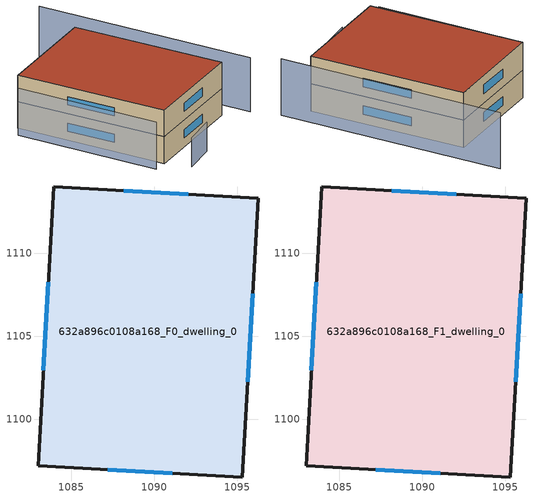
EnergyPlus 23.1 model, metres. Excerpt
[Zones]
632a896c0108a168_F0_dwelling_0
 floor ground (EU_floor_Construction): 1096.24,1113.3 1095.28,1096.53 1082.99,1097.23 1083.95,1114 z0
 wall outside (EU_wall_Construction): 1095.28,1096.53 1096.24,1113.3 1083.95,1114 1082.99,1097.23 1095.28,1096.53 z0:3
 window (EU_Window_Construction): 1095.61,1102.27 1095.91,1107.56 / 1087.2,1096.99 1091.07,1096.77 / 1083.62,1108.26 1083.32,1102.97 / 1092.03,1113.54 1088.16,1113.76 z1.03:1.97
632a896c0108a168_F1_dwelling_0
 floor to 632a896c0108a168_F0_dwelling_0 (EU_floor_Construction): 1096.24,1113.3 1095.28,1096.53 1082.99,1097.23 1083.95,1114 z3
 wall outside (EU_wall_Construction): 1095.28,1096.53 1096.24,1113.3 1083.95,1114 1082.99,1097.23 1095.28,1096.53 z3:6
 window (EU_Window_Construction): 1095.61,1102.27 1095.91,1107.56 / 1087.2,1096.99 1091.07,1096.77 / 1083.62,1108.26 1083.32,1102.97 / 1092.03,1113.54 1088.16,1113.76 z4.03:4.97
 roof outside (EU_roof_Construction): 1095.28,1096.53 1096.24,1113.3 1083.95,1114 1082.99,1097.23 z6
shading: 1083.45,1094.42 1087.26,1094.49 z0:3.3; 1097.22,1094.23 1098.9,1118.48 z0:6.1; 1082.63,1113.33 1081.52,1097.46 z0:5.3
[Building]
EU S2 Campaign: North Axis=0; Terrain=City; Solar Distribution=FullExterior
[Site:Location]
Cape.Town.Intl.AP: Latitude=-33.965; Longitude=18.602; Time Zone=2; Elevation=46
[SizingPeriod:WeatherFileDays]
AnnualSizingPeriod: Begin Month=1; Begin Day of Month=1; End Month=12; End Day of Month=31; Day of Week for Start Day=Monday; Use Weather File Daylight Saving Period=No; Use Weather File Rain and Snow Indicators=No
[MATERIAL]
EU_InternalMass_Material: Roughness=MediumRough; Thickness=0.1; Conductivity=1; Density=1800; Specific Heat=900; Thermal Absorptance=0.9; Solar Absorptance=0.7; Visible Absorptance=0.7
[MATERIAL:NOMASS] Roughness=MediumRough; Thermal Absorptance=0.9; Solar Absorptance=0.7; Visible Absorptance=0.7
Name | Thermal Resistance
EU_wall_NoMass | 0.493876
EU_roof_NoMass | 0.449382
EU_floor_NoMass | 1.25
[WINDOWMATERIAL:SIMPLEGLAZINGSYSTEM]
EU_Window_SimpleGlazing: UFactor=4.4; Solar Heat Gain Coefficient=0.85; Visible Transmittance=0.85
[CONSTRUCTION]
EU_wall_Construction: EU_wall_NoMass
EU_roof_Construction: EU_roof_NoMass
EU_floor_Construction: EU_floor_NoMass
EU_Window_Construction: EU_Window_SimpleGlazing
EU_InternalMass_Construction: EU_InternalMass_Material
[ZONE] Type=1; Multiplier=1; Ceiling Height=autocalculate; Floor Area=autocalculate; Part of Total Floor Area=Yes
Name | Volume
632a896c0108a168_F0_dwelling_0 | 620.242
632a896c0108a168_F1_dwelling_0 | 620.243
[INTERNALMASS] Construction=EU_InternalMass_Construction; Surface Area=206.747
Name | Zone or ZoneList
632a896c0108a168_F0_dwelling_0_EU_InternalMass | 632a896c0108a168_F0_dwelling_0
632a896c0108a168_F1_dwelling_0_EU_InternalMass | 632a896c0108a168_F1_dwelling_0
[OTHEREQUIPMENT] Fuel Type=Electricity; Design Level Calculation Method=Watts/Area; Power per Zone Floor Area=1; Fraction Latent=0; Fraction Radiant=0; Fraction Lost=0; Carbon Dioxide Generation Rate=0; EndUse Subcategory=EU_Step8_InternalGains
Name | Zone or ZoneList or Space or SpaceList | Schedule
EU_Step8_InternalGain_632a896c0108a168_F0_dwelling_0_f000 | 632a896c0108a168_F0_dwelling_0 | EU_Step8_GainSchedule_632a896c0108a168_F0_dwelling_0_f000
EU_Step8_InternalGain_632a896c0108a168_F1_dwelling_0_f000 | 632a896c0108a168_F1_dwelling_0 | EU_Step8_GainSchedule_632a896c0108a168_F1_dwelling_0_f000
[ZONEVENTILATION:DESIGNFLOWRATE] Schedule=EU_AlwaysOn; Design Flow Rate Calculation Method=AirChanges/Hour; Air Changes per Hour=0.64; Ventilation Type=Natural; Fan Pressure Rise=0; Fan Total Efficiency=1; Constant Term Coefficient=1; Temperature Term Coefficient=0; Velocity Term Coefficient=0; Velocity Squared Term Coefficient=0; Minimum Indoor Temperature=-100; Maximum Indoor Temperature=100; Delta Temperature=-100; Minimum Outdoor Temperature=-100; Maximum Outdoor Temperature=100; Maximum Wind Speed=40
Name | Zone or ZoneList or Space or SpaceList
EU_ConstantAir_632a896c0108a168_F0_dwelling_0 | 632a896c0108a168_F0_dwelling_0
EU_ConstantAir_632a896c0108a168_F1_dwelling_0 | 632a896c0108a168_F1_dwelling_0
[HVACTEMPLATE:THERMOSTAT] Constant Heating Setpoint=20; Constant Cooling Setpoint=50
EU_HeatOnly_632a896c0108a168_F0_dwelling_0; EU_HeatOnly_632a896c0108a168_F1_dwelling_0
[HVACTEMPLATE:ZONE:IDEALLOADSAIRSYSTEM] System Availability Schedule=EU_AlwaysOn; Maximum Heating Supply Air Temperature=50; Minimum Cooling Supply Air Temperature=13; Maximum Heating Supply Air Humidity Ratio=0.0156; Minimum Cooling Supply Air Humidity Ratio=0.0077; Heating Limit=NoLimit; Cooling Limit=NoLimit; Heating Availability Schedule=EU_AlwaysOn; Cooling Availability Schedule=EU_CoolingOff; Dehumidification Control Type=ConstantSensibleHeatRatio; Cooling Sensible Heat Ratio=0.7; Dehumidification Setpoint=60; Humidification Control Type=None; Humidification Setpoint=30; Outdoor Air Method=None; Outdoor Air Flow Rate per Person=0.00944; Outdoor Air Flow Rate per Zone Floor Area=0; Outdoor Air Flow Rate per Zone=0; Demand Controlled Ventilation Type=None; Outdoor Air Economizer Type=NoEconomizer; Heat Recovery Type=None; Sensible Heat Recovery Effectiveness=0.7; Latent Heat Recovery Effectiveness=0.65
Name | Template Thermostat
632a896c0108a168_F0_dwelling_0 | EU_HeatOnly_632a896c0108a168_F0_dwelling_0
632a896c0108a168_F1_dwelling_0 | EU_HeatOnly_632a896c0108a168_F1_dwelling_0
[SIZING:ZONE] Zone Cooling Design Supply Air Temperature Input Method=SupplyAirTemperature; Zone Cooling Design Supply Air Temperature=13; Zone Heating Design Supply Air Temperature Input Method=SupplyAirTemperature; Zone Heating Design Supply Air Temperature=50; Zone Cooling Design Supply Air Humidity Ratio=0.008; Zone Heating Design Supply Air Humidity Ratio=0.008; Cooling Design Air Flow Method=DesignDay; Cooling Design Air Flow Rate=0; Cooling Minimum Air Flow per Zone Floor Area=0.000762; Cooling Minimum Air Flow=0; Cooling Minimum Air Flow Fraction=0.2; Heating Design Air Flow Method=DesignDay; Heating Design Air Flow Rate=0; Heating Maximum Air Flow per Zone Floor Area=0.002032; Heating Maximum Air Flow=0.141576; Heating Maximum Air Flow Fraction=0.3; Account for Dedicated Outdoor Air System=No; Dedicated Outdoor Air System Control Strategy=NeutralSupplyAir; Dedicated Outdoor Air Low Setpoint Temperature for Design=autosize; Dedicated Outdoor Air High Setpoint Temperature for Design=autosize; Zone Load Sizing Method=Sensible Load Only No Latent Load; Zone Latent Cooling Design Supply Air Humidity Ratio Input Method=HumidityRatioDifference; Zone Cooling Design Supply Air Humidity Ratio Difference=0.005; Zone Latent Heating Design Supply Air Humidity Ratio Input Method=HumidityRatioDifference; Zone Humidification Design Supply Air Humidity Ratio Difference=0.005
632a896c0108a168_F0_dwelling_0; 632a896c0108a168_F1_dwelling_0
[SCHEDULE:CONSTANT]
Name | Hourly Value
EU_AlwaysOn | 1
EU_CoolingOff | 0
[SCHEDULE:FILE] Column Number=1; Rows to Skip at Top=0; Number of Hours of Data=8760; Column Separator=Comma; Interpolate to Timestep=No; Minutes per Item=60; Adjust Schedule for Daylight Savings=Yes
Name | File
EU_Step8_GainSchedule_632a896c0108a168_F0_dwelling_0_f000 | ../../schedules/632a896c0108a168/632a896c0108a168_F0_dwelling_0_f000_gain.csv
EU_Step8_GainSchedule_632a896c0108a168_F1_dwelling_0_f000 | ../../schedules/632a896c0108a168/632a896c0108a168_F1_dwelling_0_f000_gain.csv
